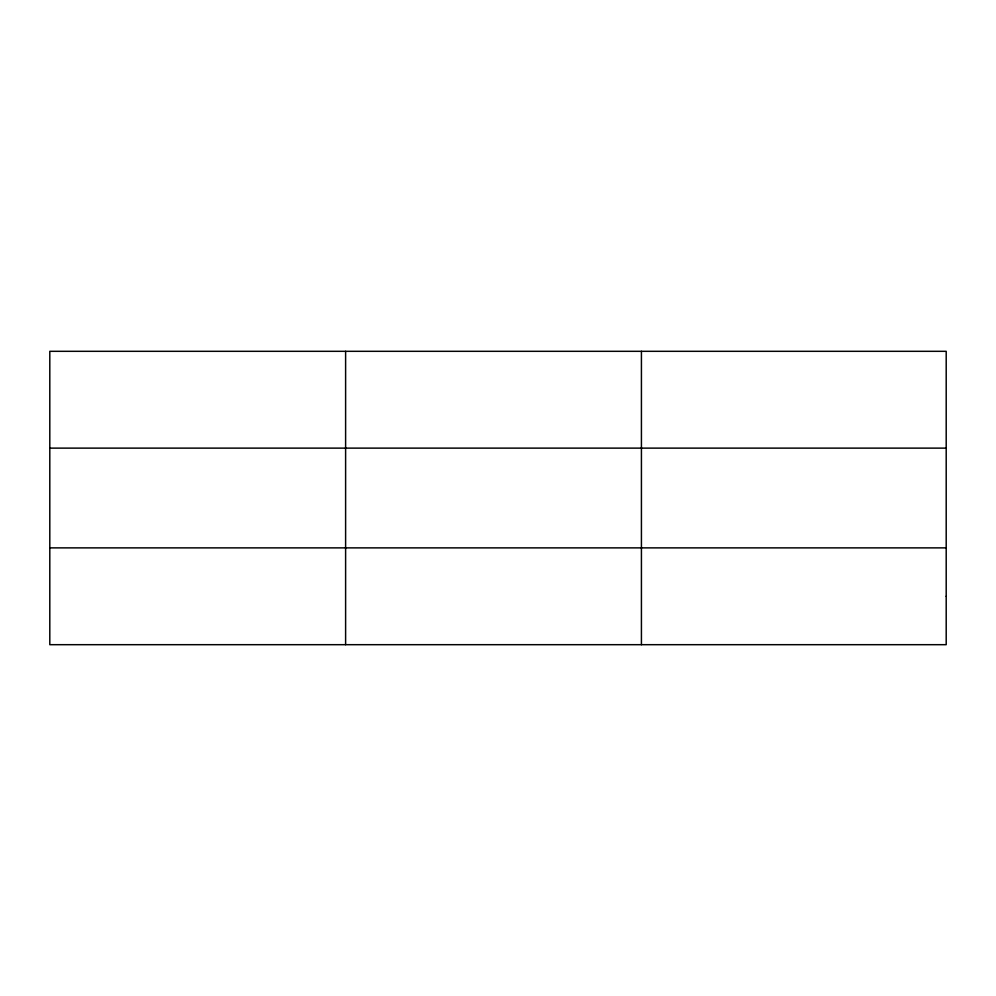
<?xml version="1.0" encoding="UTF-8"?>
<svg xmlns="http://www.w3.org/2000/svg" width="996" height="996" viewBox="0 0 996 996"><rect width="100%" height="100%" fill="white"/><g stroke="black" fill="none" stroke-linecap="round" stroke-linejoin="round"><path stroke-width="1.49" d="M345.612 351.314L345.612 644.686M641.424 351.314L641.424 644.686M49.8 448.125L946.2 448.125M49.8 547.875L946.2 547.875M946.2 596.28L946.2 644.686L49.8 644.686L49.8 351.314L946.2 351.314L946.2 596.28"/></g></svg>
